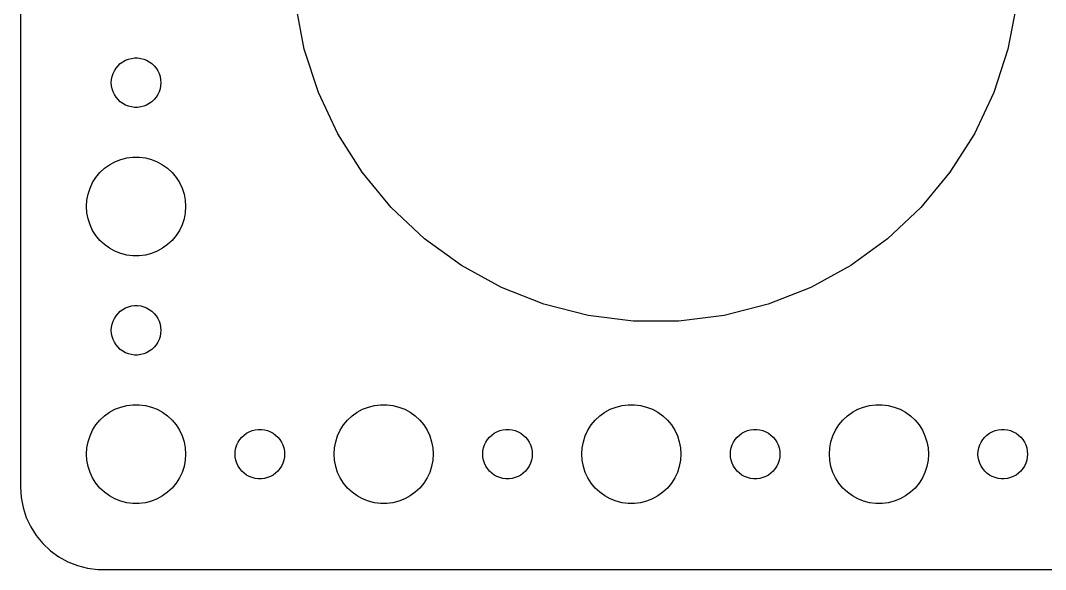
# Model space of a CAD drawing. Header units: metres. Extents: x -112 to 112, y -37 to 37.
# Drawn here: x -112 to -49.9, y -37 to -3.7 of the extents above; entities that cross this region are included whole.
import ezdxf

# ---------------------------------------------------------------- set-up
doc = ezdxf.new("R2010")
doc.units = ezdxf.units.M

msp = doc.modelspace()

# ---------------------------------------------------------------- linework, layer by layer
for p, q in [((-112, 32), (-112, -32)), ((-94.8088, -5.47118), (-95.3265, -2.75732)), ((-51.6735, -2.75732), (-52.1912, -5.47118)), ((-93.9551, -8.09874), (-94.8088, -5.47118)), ((-52.1912, -5.47118), (-53.0449, -8.09874)), ((-105.804, -6.23351), (-105.639, -6.14275)), ((-105.639, -6.14275), (-105.464, -6.07341)), ((-105.464, -6.07341), (-105.281, -6.02657)), ((-105.281, -6.02657), (-105.094, -6.00294)), ((-105.094, -6.00294), (-104.906, -6.00294)), ((-104.906, -6.00294), (-104.719, -6.02657)), ((-104.719, -6.02657), (-104.536, -6.07341)), ((-104.536, -6.07341), (-104.361, -6.14275)), ((-104.361, -6.14275), (-104.196, -6.23351)), ((-106.395, -6.9478), (-106.314, -6.77736)), ((-106.314, -6.77736), (-106.214, -6.61832)), ((-106.214, -6.61832), (-106.093, -6.47318)), ((-106.093, -6.47318), (-105.956, -6.34422)), ((-105.956, -6.34422), (-105.804, -6.23351)), ((-104.196, -6.23351), (-104.044, -6.34422)), ((-104.044, -6.34422), (-103.907, -6.47318)), ((-103.907, -6.47318), (-103.786, -6.61832)), ((-103.786, -6.61832), (-103.686, -6.77736)), ((-103.686, -6.77736), (-103.605, -6.9478)), ((-106.5, -7.5), (-106.488, -7.312)), ((-106.488, -7.312), (-106.453, -7.12695)), ((-106.453, -7.12695), (-106.395, -6.9478)), ((-103.605, -6.9478), (-103.547, -7.12695)), ((-103.547, -7.12695), (-103.512, -7.312)), ((-103.512, -7.312), (-103.5, -7.5)), ((-106.488, -7.68799), (-106.5, -7.5)), ((-106.453, -7.87303), (-106.488, -7.68799)), ((-106.395, -8.05219), (-106.453, -7.87303)), ((-106.314, -8.22263), (-106.395, -8.05219)), ((-103.605, -8.05219), (-103.686, -8.22263)), ((-103.547, -7.87303), (-103.605, -8.05219)), ((-103.512, -7.68799), (-103.547, -7.87303)), ((-103.5, -7.5), (-103.512, -7.68799)), ((-106.214, -8.38167), (-106.314, -8.22263)), ((-106.093, -8.52681), (-106.214, -8.38167)), ((-105.956, -8.65576), (-106.093, -8.52681)), ((-105.804, -8.76648), (-105.956, -8.65576)), ((-104.044, -8.65576), (-104.196, -8.76648)), ((-103.907, -8.52681), (-104.044, -8.65576)), ((-103.786, -8.38167), (-103.907, -8.52681)), ((-103.686, -8.22263), (-103.786, -8.38167)), ((-92.7787, -10.5986), (-93.9551, -8.09874)), ((-53.0449, -8.09874), (-54.2213, -10.5986)), ((-105.639, -8.85724), (-105.804, -8.76648)), ((-105.464, -8.92657), (-105.639, -8.85724)), ((-105.281, -8.97342), (-105.464, -8.92657)), ((-105.094, -8.99704), (-105.281, -8.97342)), ((-104.906, -8.99704), (-105.094, -8.99704)), ((-104.719, -8.97342), (-104.906, -8.99704)), ((-104.536, -8.92657), (-104.719, -8.97342)), ((-104.361, -8.85724), (-104.536, -8.92657)), ((-104.196, -8.76648), (-104.361, -8.85724)), ((-91.2984, -12.9313), (-92.7787, -10.5986)), ((-54.2213, -10.5986), (-55.7016, -12.9313)), ((-106.607, -12.467), (-106.277, -12.2855)), ((-106.277, -12.2855), (-105.927, -12.1468)), ((-105.927, -12.1468), (-105.562, -12.0531)), ((-105.562, -12.0531), (-105.188, -12.0059)), ((-105.188, -12.0059), (-104.812, -12.0059)), ((-104.812, -12.0059), (-104.438, -12.0531)), ((-104.438, -12.0531), (-104.073, -12.1468)), ((-104.073, -12.1468), (-103.723, -12.2855)), ((-103.723, -12.2855), (-103.393, -12.467)), ((-107.427, -13.2366), (-107.187, -12.9464)), ((-107.187, -12.9464), (-106.912, -12.6884)), ((-106.912, -12.6884), (-106.607, -12.467)), ((-103.393, -12.467), (-103.088, -12.6884)), ((-103.088, -12.6884), (-102.813, -12.9464)), ((-102.813, -12.9464), (-102.573, -13.2366)), ((-89.5373, -15.06), (-91.2984, -12.9313)), ((-55.7016, -12.9313), (-57.4627, -15.06)), ((-107.789, -13.8956), (-107.629, -13.5547)), ((-107.629, -13.5547), (-107.427, -13.2366)), ((-102.573, -13.2366), (-102.371, -13.5547)), ((-102.371, -13.5547), (-102.211, -13.8956)), ((-107.976, -14.624), (-107.906, -14.2539)), ((-107.906, -14.2539), (-107.789, -13.8956)), ((-102.211, -13.8956), (-102.094, -14.2539)), ((-102.094, -14.2539), (-102.024, -14.624)), ((-108, -15), (-107.976, -14.624)), ((-102.024, -14.624), (-102, -15)), ((-107.976, -15.376), (-108, -15)), ((-107.906, -15.7461), (-107.976, -15.376)), ((-102.024, -15.376), (-102.094, -15.7461)), ((-102, -15), (-102.024, -15.376)), ((-87.5233, -16.9513), (-89.5373, -15.06)), ((-57.4627, -15.06), (-59.4767, -16.9513)), ((-107.789, -16.1044), (-107.906, -15.7461)), ((-107.629, -16.4453), (-107.789, -16.1044)), ((-102.211, -16.1044), (-102.371, -16.4453)), ((-102.094, -15.7461), (-102.211, -16.1044)), ((-107.427, -16.7634), (-107.629, -16.4453)), ((-107.187, -17.0536), (-107.427, -16.7634)), ((-102.573, -16.7634), (-102.813, -17.0536)), ((-102.371, -16.4453), (-102.573, -16.7634)), ((-106.912, -17.3115), (-107.187, -17.0536)), ((-106.607, -17.533), (-106.912, -17.3115)), ((-103.088, -17.3115), (-103.393, -17.533)), ((-102.813, -17.0536), (-103.088, -17.3115)), ((-85.2882, -18.5752), (-87.5233, -16.9513)), ((-59.4767, -16.9513), (-61.7118, -18.5752)), ((-106.277, -17.7145), (-106.607, -17.533)), ((-105.927, -17.8532), (-106.277, -17.7145)), ((-105.562, -17.9469), (-105.927, -17.8532)), ((-105.188, -17.9941), (-105.562, -17.9469)), ((-104.812, -17.9941), (-105.188, -17.9941)), ((-104.438, -17.9469), (-104.812, -17.9941)), ((-104.073, -17.8532), (-104.438, -17.9469)), ((-103.723, -17.7145), (-104.073, -17.8532)), ((-103.393, -17.533), (-103.723, -17.7145)), ((-82.8671, -19.9062), (-85.2882, -18.5752)), ((-61.7118, -18.5752), (-64.1329, -19.9062)), ((-80.2984, -20.9232), (-82.8671, -19.9062)), ((-64.1329, -19.9062), (-66.7016, -20.9232)), ((-105.639, -21.1427), (-105.464, -21.0734)), ((-105.464, -21.0734), (-105.281, -21.0266)), ((-105.281, -21.0266), (-105.094, -21.003)), ((-105.094, -21.003), (-104.906, -21.003)), ((-104.906, -21.003), (-104.719, -21.0266)), ((-104.719, -21.0266), (-104.536, -21.0734)), ((-104.536, -21.0734), (-104.361, -21.1427)), ((-77.6224, -21.6103), (-80.2984, -20.9232)), ((-66.7016, -20.9232), (-69.3776, -21.6103)), ((-106.314, -21.7774), (-106.214, -21.6183)), ((-106.214, -21.6183), (-106.093, -21.4732)), ((-106.093, -21.4732), (-105.956, -21.3442)), ((-105.956, -21.3442), (-105.804, -21.2335)), ((-105.804, -21.2335), (-105.639, -21.1427)), ((-104.361, -21.1427), (-104.196, -21.2335)), ((-104.196, -21.2335), (-104.044, -21.3442)), ((-104.044, -21.3442), (-103.907, -21.4732)), ((-103.907, -21.4732), (-103.786, -21.6183)), ((-103.786, -21.6183), (-103.686, -21.7774)), ((-74.8814, -21.9566), (-77.6224, -21.6103)), ((-69.3776, -21.6103), (-72.1186, -21.9566)), ((-106.5, -22.5), (-106.488, -22.312)), ((-106.488, -22.312), (-106.453, -22.127)), ((-106.453, -22.127), (-106.395, -21.9478)), ((-106.395, -21.9478), (-106.314, -21.7774)), ((-103.686, -21.7774), (-103.605, -21.9478)), ((-103.605, -21.9478), (-103.547, -22.127)), ((-103.547, -22.127), (-103.512, -22.312)), ((-103.512, -22.312), (-103.5, -22.5)), ((-72.1186, -21.9566), (-74.8814, -21.9566)), ((-106.488, -22.688), (-106.5, -22.5)), ((-106.453, -22.873), (-106.488, -22.688)), ((-106.395, -23.0522), (-106.453, -22.873)), ((-103.547, -22.873), (-103.605, -23.0522)), ((-103.512, -22.688), (-103.547, -22.873)), ((-103.5, -22.5), (-103.512, -22.688)), ((-106.314, -23.2226), (-106.395, -23.0522)), ((-106.214, -23.3817), (-106.314, -23.2226)), ((-106.093, -23.5268), (-106.214, -23.3817)), ((-105.956, -23.6558), (-106.093, -23.5268)), ((-103.907, -23.5268), (-104.044, -23.6558)), ((-103.786, -23.3817), (-103.907, -23.5268)), ((-103.686, -23.2226), (-103.786, -23.3817)), ((-103.605, -23.0522), (-103.686, -23.2226)), ((-105.804, -23.7665), (-105.956, -23.6558)), ((-105.639, -23.8572), (-105.804, -23.7665)), ((-105.464, -23.9266), (-105.639, -23.8572)), ((-105.281, -23.9734), (-105.464, -23.9266)), ((-105.094, -23.997), (-105.281, -23.9734)), ((-104.906, -23.997), (-105.094, -23.997)), ((-104.719, -23.9734), (-104.906, -23.997)), ((-104.536, -23.9266), (-104.719, -23.9734)), ((-104.361, -23.8572), (-104.536, -23.9266)), ((-104.196, -23.7665), (-104.361, -23.8572)), ((-104.044, -23.6558), (-104.196, -23.7665)), ((-106.607, -27.467), (-106.277, -27.2855)), ((-106.277, -27.2855), (-105.927, -27.1468)), ((-105.927, -27.1468), (-105.562, -27.0531)), ((-105.562, -27.0531), (-105.188, -27.0059)), ((-105.188, -27.0059), (-104.812, -27.0059)), ((-104.812, -27.0059), (-104.438, -27.0531)), ((-104.438, -27.0531), (-104.073, -27.1468)), ((-104.073, -27.1468), (-103.723, -27.2855)), ((-103.723, -27.2855), (-103.393, -27.467)), ((-91.6075, -27.467), (-91.2773, -27.2855)), ((-91.2773, -27.2855), (-90.927, -27.1468)), ((-90.927, -27.1468), (-90.5621, -27.0531)), ((-90.5621, -27.0531), (-90.1884, -27.0059)), ((-90.1884, -27.0059), (-89.8116, -27.0059)), ((-89.8116, -27.0059), (-89.4379, -27.0531)), ((-89.4379, -27.0531), (-89.073, -27.1468)), ((-89.073, -27.1468), (-88.7227, -27.2855)), ((-88.7227, -27.2855), (-88.3925, -27.467)), ((-76.6075, -27.467), (-76.2773, -27.2855)), ((-76.2773, -27.2855), (-75.927, -27.1468)), ((-75.927, -27.1468), (-75.5621, -27.0531)), ((-75.5621, -27.0531), (-75.1884, -27.0059)), ((-75.1884, -27.0059), (-74.8116, -27.0059)), ((-74.8116, -27.0059), (-74.4379, -27.0531)), ((-74.4379, -27.0531), (-74.073, -27.1468)), ((-74.073, -27.1468), (-73.7227, -27.2855)), ((-73.7227, -27.2855), (-73.3925, -27.467)), ((-61.6075, -27.467), (-61.2773, -27.2855)), ((-61.2773, -27.2855), (-60.927, -27.1468)), ((-60.927, -27.1468), (-60.5621, -27.0531)), ((-60.5621, -27.0531), (-60.1884, -27.0059)), ((-60.1884, -27.0059), (-59.8116, -27.0059)), ((-59.8116, -27.0059), (-59.4379, -27.0531)), ((-59.4379, -27.0531), (-59.0729, -27.1468)), ((-59.0729, -27.1468), (-58.7227, -27.2855)), ((-58.7227, -27.2855), (-58.3925, -27.467)), ((-107.187, -27.9464), (-106.912, -27.6884)), ((-106.912, -27.6884), (-106.607, -27.467)), ((-103.393, -27.467), (-103.088, -27.6884)), ((-103.088, -27.6884), (-102.813, -27.9464)), ((-92.1869, -27.9464), (-91.9123, -27.6884)), ((-91.9123, -27.6884), (-91.6075, -27.467)), ((-88.3925, -27.467), (-88.0877, -27.6884)), ((-88.0877, -27.6884), (-87.8131, -27.9464)), ((-77.1869, -27.9464), (-76.9123, -27.6884)), ((-76.9123, -27.6884), (-76.6075, -27.467)), ((-73.3925, -27.467), (-73.0877, -27.6884)), ((-73.0877, -27.6884), (-72.8131, -27.9464)), ((-62.1869, -27.9464), (-61.9123, -27.6884)), ((-61.9123, -27.6884), (-61.6075, -27.467)), ((-58.3925, -27.467), (-58.0877, -27.6884)), ((-58.0877, -27.6884), (-57.8131, -27.9464)), ((-107.789, -28.8956), (-107.629, -28.5547)), ((-107.629, -28.5547), (-107.427, -28.2366)), ((-107.427, -28.2366), (-107.187, -27.9464)), ((-102.813, -27.9464), (-102.573, -28.2366)), ((-102.573, -28.2366), (-102.371, -28.5547)), ((-102.371, -28.5547), (-102.211, -28.8956)), ((-97.9635, -28.5734), (-97.7811, -28.5266)), ((-97.7811, -28.5266), (-97.5942, -28.503)), ((-97.5942, -28.503), (-97.4058, -28.503)), ((-97.4058, -28.503), (-97.2189, -28.5266)), ((-97.2189, -28.5266), (-97.0365, -28.5734)), ((-92.7893, -28.8956), (-92.6289, -28.5547)), ((-92.6289, -28.5547), (-92.427, -28.2366)), ((-92.427, -28.2366), (-92.1869, -27.9464)), ((-87.8131, -27.9464), (-87.573, -28.2366)), ((-87.573, -28.2366), (-87.3711, -28.5547)), ((-87.3711, -28.5547), (-87.2107, -28.8956)), ((-82.9635, -28.5734), (-82.7811, -28.5266)), ((-82.7811, -28.5266), (-82.5942, -28.503)), ((-82.5942, -28.503), (-82.4058, -28.503)), ((-82.4058, -28.503), (-82.2189, -28.5266)), ((-82.2189, -28.5266), (-82.0365, -28.5734)), ((-77.7893, -28.8956), (-77.6289, -28.5547)), ((-77.6289, -28.5547), (-77.427, -28.2366)), ((-77.427, -28.2366), (-77.1869, -27.9464)), ((-72.8131, -27.9464), (-72.573, -28.2366)), ((-72.573, -28.2366), (-72.3711, -28.5547)), ((-72.3711, -28.5547), (-72.2107, -28.8956)), ((-67.9635, -28.5734), (-67.7811, -28.5266)), ((-67.7811, -28.5266), (-67.5942, -28.503)), ((-67.5942, -28.503), (-67.4058, -28.503)), ((-67.4058, -28.503), (-67.2189, -28.5266)), ((-67.2189, -28.5266), (-67.0365, -28.5734)), ((-62.7893, -28.8956), (-62.6289, -28.5547)), ((-62.6289, -28.5547), (-62.427, -28.2366)), ((-62.427, -28.2366), (-62.1869, -27.9464)), ((-57.8131, -27.9464), (-57.5729, -28.2366)), ((-57.5729, -28.2366), (-57.3711, -28.5547)), ((-57.3711, -28.5547), (-57.2107, -28.8956)), ((-52.9635, -28.5734), (-52.7811, -28.5266)), ((-52.7811, -28.5266), (-52.5942, -28.503)), ((-52.5942, -28.503), (-52.4058, -28.503)), ((-52.4058, -28.503), (-52.2189, -28.5266)), ((-52.2189, -28.5266), (-52.0365, -28.5734)), ((-107.906, -29.2539), (-107.789, -28.8956)), ((-102.211, -28.8956), (-102.094, -29.2539)), ((-98.8145, -29.2774), (-98.7135, -29.1183)), ((-98.7135, -29.1183), (-98.5934, -28.9732)), ((-98.5934, -28.9732), (-98.4561, -28.8442)), ((-98.4561, -28.8442), (-98.3037, -28.7335)), ((-98.3037, -28.7335), (-98.1387, -28.6427)), ((-98.1387, -28.6427), (-97.9635, -28.5734)), ((-97.0365, -28.5734), (-96.8613, -28.6427)), ((-96.8613, -28.6427), (-96.6963, -28.7335)), ((-96.6963, -28.7335), (-96.5439, -28.8442)), ((-96.5439, -28.8442), (-96.4065, -28.9732)), ((-96.4065, -28.9732), (-96.2865, -29.1183)), ((-96.2865, -29.1183), (-96.1855, -29.2774)), ((-92.9057, -29.2539), (-92.7893, -28.8956)), ((-87.2107, -28.8956), (-87.0943, -29.2539)), ((-83.8145, -29.2774), (-83.7135, -29.1183)), ((-83.7135, -29.1183), (-83.5934, -28.9732)), ((-83.5934, -28.9732), (-83.4561, -28.8442)), ((-83.4561, -28.8442), (-83.3037, -28.7335)), ((-83.3037, -28.7335), (-83.1387, -28.6427)), ((-83.1387, -28.6427), (-82.9635, -28.5734)), ((-82.0365, -28.5734), (-81.8613, -28.6427)), ((-81.8613, -28.6427), (-81.6963, -28.7335)), ((-81.6963, -28.7335), (-81.5439, -28.8442)), ((-81.5439, -28.8442), (-81.4065, -28.9732)), ((-81.4065, -28.9732), (-81.2865, -29.1183)), ((-81.2865, -29.1183), (-81.1855, -29.2774)), ((-77.9057, -29.2539), (-77.7893, -28.8956)), ((-72.2107, -28.8956), (-72.0943, -29.2539)), ((-68.8145, -29.2774), (-68.7135, -29.1183)), ((-68.7135, -29.1183), (-68.5934, -28.9732)), ((-68.5934, -28.9732), (-68.4561, -28.8442)), ((-68.4561, -28.8442), (-68.3037, -28.7335)), ((-68.3037, -28.7335), (-68.1387, -28.6427)), ((-68.1387, -28.6427), (-67.9635, -28.5734)), ((-67.0365, -28.5734), (-66.8613, -28.6427)), ((-66.8613, -28.6427), (-66.6963, -28.7335)), ((-66.6963, -28.7335), (-66.5439, -28.8442)), ((-66.5439, -28.8442), (-66.4065, -28.9732)), ((-66.4065, -28.9732), (-66.2865, -29.1183)), ((-66.2865, -29.1183), (-66.1855, -29.2774)), ((-62.9057, -29.2539), (-62.7893, -28.8956)), ((-57.2107, -28.8956), (-57.0942, -29.2539)), ((-53.8145, -29.2774), (-53.7135, -29.1183)), ((-53.7135, -29.1183), (-53.5934, -28.9732)), ((-53.5934, -28.9732), (-53.4561, -28.8442)), ((-53.4561, -28.8442), (-53.3037, -28.7335)), ((-53.3037, -28.7335), (-53.1387, -28.6427)), ((-53.1387, -28.6427), (-52.9635, -28.5734)), ((-52.0365, -28.5734), (-51.8613, -28.6427)), ((-51.8613, -28.6427), (-51.6963, -28.7335)), ((-51.6963, -28.7335), (-51.5439, -28.8442)), ((-51.5439, -28.8442), (-51.4065, -28.9732)), ((-51.4065, -28.9732), (-51.2865, -29.1183)), ((-51.2865, -29.1183), (-51.1855, -29.2774)), ((-108, -30), (-107.976, -29.624)), ((-107.976, -29.624), (-107.906, -29.2539)), ((-102.094, -29.2539), (-102.024, -29.624)), ((-102.024, -29.624), (-102, -30)), ((-98.9882, -29.812), (-98.9529, -29.627)), ((-98.9529, -29.627), (-98.8947, -29.4478)), ((-98.8947, -29.4478), (-98.8145, -29.2774)), ((-96.1855, -29.2774), (-96.1053, -29.4478)), ((-96.1053, -29.4478), (-96.0471, -29.627)), ((-96.0471, -29.627), (-96.0118, -29.812)), ((-93, -30), (-92.9763, -29.624)), ((-92.9763, -29.624), (-92.9057, -29.2539)), ((-87.0943, -29.2539), (-87.0237, -29.624)), ((-87.0237, -29.624), (-87, -30)), ((-83.9882, -29.812), (-83.9529, -29.627)), ((-83.9529, -29.627), (-83.8947, -29.4478)), ((-83.8947, -29.4478), (-83.8145, -29.2774)), ((-81.1855, -29.2774), (-81.1053, -29.4478)), ((-81.1053, -29.4478), (-81.0471, -29.627)), ((-81.0471, -29.627), (-81.0118, -29.812)), ((-78, -30), (-77.9763, -29.624)), ((-77.9763, -29.624), (-77.9057, -29.2539)), ((-72.0943, -29.2539), (-72.0237, -29.624)), ((-72.0237, -29.624), (-72, -30)), ((-68.9882, -29.812), (-68.9529, -29.627)), ((-68.9529, -29.627), (-68.8947, -29.4478)), ((-68.8947, -29.4478), (-68.8145, -29.2774)), ((-66.1855, -29.2774), (-66.1053, -29.4478)), ((-66.1053, -29.4478), (-66.0471, -29.627)), ((-66.0471, -29.627), (-66.0118, -29.812)), ((-63, -30), (-62.9763, -29.624)), ((-62.9763, -29.624), (-62.9057, -29.2539)), ((-57.0942, -29.2539), (-57.0237, -29.624)), ((-57.0237, -29.624), (-57, -30)), ((-53.9882, -29.812), (-53.9529, -29.627)), ((-53.9529, -29.627), (-53.8947, -29.4478)), ((-53.8947, -29.4478), (-53.8145, -29.2774)), ((-51.1855, -29.2774), (-51.1053, -29.4478)), ((-51.1053, -29.4478), (-51.0471, -29.627)), ((-51.0471, -29.627), (-51.0118, -29.812)), ((-107.976, -30.376), (-108, -30)), ((-107.906, -30.7461), (-107.976, -30.376)), ((-102.024, -30.376), (-102.094, -30.7461)), ((-102, -30), (-102.024, -30.376)), ((-99, -30), (-98.9882, -29.812)), ((-98.9882, -30.188), (-99, -30)), ((-98.9529, -30.373), (-98.9882, -30.188)), ((-98.8947, -30.5522), (-98.9529, -30.373)), ((-96.0471, -30.373), (-96.1053, -30.5522)), ((-96.0118, -30.188), (-96.0471, -30.373)), ((-96.0118, -29.812), (-96, -30)), ((-96, -30), (-96.0118, -30.188)), ((-92.9763, -30.376), (-93, -30)), ((-92.9057, -30.7461), (-92.9763, -30.376)), ((-87.0237, -30.376), (-87.0943, -30.7461)), ((-87, -30), (-87.0237, -30.376)), ((-84, -30), (-83.9882, -29.812)), ((-83.9882, -30.188), (-84, -30)), ((-83.9529, -30.373), (-83.9882, -30.188)), ((-83.8947, -30.5522), (-83.9529, -30.373)), ((-81.0471, -30.373), (-81.1053, -30.5522)), ((-81.0118, -30.188), (-81.0471, -30.373)), ((-81.0118, -29.812), (-81, -30)), ((-81, -30), (-81.0118, -30.188)), ((-77.9763, -30.376), (-78, -30)), ((-77.9057, -30.7461), (-77.9763, -30.376)), ((-72.0237, -30.376), (-72.0943, -30.7461)), ((-72, -30), (-72.0237, -30.376)), ((-69, -30), (-68.9882, -29.812)), ((-68.9882, -30.188), (-69, -30)), ((-68.9529, -30.373), (-68.9882, -30.188)), ((-68.8947, -30.5522), (-68.9529, -30.373)), ((-66.0471, -30.373), (-66.1053, -30.5522)), ((-66.0118, -30.188), (-66.0471, -30.373)), ((-66.0118, -29.812), (-66, -30)), ((-66, -30), (-66.0118, -30.188)), ((-62.9763, -30.376), (-63, -30)), ((-62.9057, -30.7461), (-62.9763, -30.376)), ((-57.0237, -30.376), (-57.0942, -30.7461)), ((-57, -30), (-57.0237, -30.376)), ((-54, -30), (-53.9882, -29.812)), ((-53.9882, -30.188), (-54, -30)), ((-53.9529, -30.373), (-53.9882, -30.188)), ((-53.8947, -30.5522), (-53.9529, -30.373)), ((-51.0471, -30.373), (-51.1053, -30.5522)), ((-51.0118, -30.188), (-51.0471, -30.373)), ((-51.0118, -29.812), (-51, -30)), ((-51, -30), (-51.0118, -30.188)), ((-107.789, -31.1044), (-107.906, -30.7461)), ((-102.094, -30.7461), (-102.211, -31.1044)), ((-98.8145, -30.7226), (-98.8947, -30.5522)), ((-98.7135, -30.8817), (-98.8145, -30.7226)), ((-98.5934, -31.0268), (-98.7135, -30.8817)), ((-98.4561, -31.1558), (-98.5934, -31.0268)), ((-96.4065, -31.0268), (-96.5439, -31.1558)), ((-96.2865, -30.8817), (-96.4065, -31.0268)), ((-96.1855, -30.7226), (-96.2865, -30.8817)), ((-96.1053, -30.5522), (-96.1855, -30.7226)), ((-92.7893, -31.1044), (-92.9057, -30.7461)), ((-87.0943, -30.7461), (-87.2107, -31.1044)), ((-83.8145, -30.7226), (-83.8947, -30.5522)), ((-83.7135, -30.8817), (-83.8145, -30.7226)), ((-83.5934, -31.0268), (-83.7135, -30.8817)), ((-83.4561, -31.1558), (-83.5934, -31.0268)), ((-81.4065, -31.0268), (-81.5439, -31.1558)), ((-81.2865, -30.8817), (-81.4065, -31.0268)), ((-81.1855, -30.7226), (-81.2865, -30.8817)), ((-81.1053, -30.5522), (-81.1855, -30.7226)), ((-77.7893, -31.1044), (-77.9057, -30.7461)), ((-72.0943, -30.7461), (-72.2107, -31.1044)), ((-68.8145, -30.7226), (-68.8947, -30.5522)), ((-68.7135, -30.8817), (-68.8145, -30.7226)), ((-68.5934, -31.0268), (-68.7135, -30.8817)), ((-68.4561, -31.1558), (-68.5934, -31.0268)), ((-66.4065, -31.0268), (-66.5439, -31.1558)), ((-66.2865, -30.8817), (-66.4065, -31.0268)), ((-66.1855, -30.7226), (-66.2865, -30.8817)), ((-66.1053, -30.5522), (-66.1855, -30.7226)), ((-62.7893, -31.1044), (-62.9057, -30.7461)), ((-57.0942, -30.7461), (-57.2107, -31.1044)), ((-53.8145, -30.7226), (-53.8947, -30.5522)), ((-53.7135, -30.8817), (-53.8145, -30.7226)), ((-53.5934, -31.0268), (-53.7135, -30.8817)), ((-53.4561, -31.1558), (-53.5934, -31.0268)), ((-51.4065, -31.0268), (-51.5439, -31.1558)), ((-51.2865, -30.8817), (-51.4065, -31.0268)), ((-51.1855, -30.7226), (-51.2865, -30.8817)), ((-51.1053, -30.5522), (-51.1855, -30.7226)), ((-107.629, -31.4453), (-107.789, -31.1044)), ((-107.427, -31.7634), (-107.629, -31.4453)), ((-102.371, -31.4453), (-102.573, -31.7634)), ((-102.211, -31.1044), (-102.371, -31.4453)), ((-98.3037, -31.2665), (-98.4561, -31.1558)), ((-98.1387, -31.3572), (-98.3037, -31.2665)), ((-97.9635, -31.4266), (-98.1387, -31.3572)), ((-97.7811, -31.4734), (-97.9635, -31.4266)), ((-97.5942, -31.497), (-97.7811, -31.4734)), ((-97.4058, -31.497), (-97.5942, -31.497)), ((-97.2189, -31.4734), (-97.4058, -31.497)), ((-97.0365, -31.4266), (-97.2189, -31.4734)), ((-96.8613, -31.3572), (-97.0365, -31.4266)), ((-96.6963, -31.2665), (-96.8613, -31.3572)), ((-96.5439, -31.1558), (-96.6963, -31.2665)), ((-92.6289, -31.4453), (-92.7893, -31.1044)), ((-92.427, -31.7634), (-92.6289, -31.4453)), ((-87.3711, -31.4453), (-87.573, -31.7634)), ((-87.2107, -31.1044), (-87.3711, -31.4453)), ((-83.3037, -31.2665), (-83.4561, -31.1558)), ((-83.1387, -31.3572), (-83.3037, -31.2665)), ((-82.9635, -31.4266), (-83.1387, -31.3572)), ((-82.7811, -31.4734), (-82.9635, -31.4266)), ((-82.5942, -31.497), (-82.7811, -31.4734)), ((-82.4058, -31.497), (-82.5942, -31.497)), ((-82.2189, -31.4734), (-82.4058, -31.497)), ((-82.0365, -31.4266), (-82.2189, -31.4734)), ((-81.8613, -31.3572), (-82.0365, -31.4266)), ((-81.6963, -31.2665), (-81.8613, -31.3572)), ((-81.5439, -31.1558), (-81.6963, -31.2665)), ((-77.6289, -31.4453), (-77.7893, -31.1044)), ((-77.427, -31.7634), (-77.6289, -31.4453)), ((-72.3711, -31.4453), (-72.573, -31.7634)), ((-72.2107, -31.1044), (-72.3711, -31.4453)), ((-68.3037, -31.2665), (-68.4561, -31.1558)), ((-68.1387, -31.3572), (-68.3037, -31.2665)), ((-67.9635, -31.4266), (-68.1387, -31.3572)), ((-67.7811, -31.4734), (-67.9635, -31.4266)), ((-67.5942, -31.497), (-67.7811, -31.4734)), ((-67.4058, -31.497), (-67.5942, -31.497)), ((-67.2189, -31.4734), (-67.4058, -31.497)), ((-67.0365, -31.4266), (-67.2189, -31.4734)), ((-66.8613, -31.3572), (-67.0365, -31.4266)), ((-66.6963, -31.2665), (-66.8613, -31.3572)), ((-66.5439, -31.1558), (-66.6963, -31.2665)), ((-62.6289, -31.4453), (-62.7893, -31.1044)), ((-62.427, -31.7634), (-62.6289, -31.4453)), ((-57.3711, -31.4453), (-57.5729, -31.7634)), ((-57.2107, -31.1044), (-57.3711, -31.4453)), ((-53.3037, -31.2665), (-53.4561, -31.1558)), ((-53.1387, -31.3572), (-53.3037, -31.2665)), ((-52.9635, -31.4266), (-53.1387, -31.3572)), ((-52.7811, -31.4734), (-52.9635, -31.4266)), ((-52.5942, -31.497), (-52.7811, -31.4734)), ((-52.4058, -31.497), (-52.5942, -31.497)), ((-52.2189, -31.4734), (-52.4058, -31.497)), ((-52.0365, -31.4266), (-52.2189, -31.4734)), ((-51.8613, -31.3572), (-52.0365, -31.4266)), ((-51.6963, -31.2665), (-51.8613, -31.3572)), ((-51.5439, -31.1558), (-51.6963, -31.2665)), ((-112, -32), (-111.961, -32.6267)), ((-107.187, -32.0536), (-107.427, -31.7634)), ((-106.912, -32.3115), (-107.187, -32.0536)), ((-102.813, -32.0536), (-103.088, -32.3115)), ((-102.573, -31.7634), (-102.813, -32.0536)), ((-92.1869, -32.0536), (-92.427, -31.7634)), ((-91.9123, -32.3115), (-92.1869, -32.0536)), ((-87.8131, -32.0536), (-88.0877, -32.3115)), ((-87.573, -31.7634), (-87.8131, -32.0536)), ((-77.1869, -32.0536), (-77.427, -31.7634)), ((-76.9123, -32.3115), (-77.1869, -32.0536)), ((-72.8131, -32.0536), (-73.0877, -32.3115)), ((-72.573, -31.7634), (-72.8131, -32.0536)), ((-62.1869, -32.0536), (-62.427, -31.7634)), ((-61.9123, -32.3115), (-62.1869, -32.0536)), ((-57.8131, -32.0536), (-58.0877, -32.3115)), ((-57.5729, -31.7634), (-57.8131, -32.0536)), ((-111.961, -32.6267), (-111.843, -33.2434)), ((-106.607, -32.533), (-106.912, -32.3115)), ((-106.277, -32.7145), (-106.607, -32.533)), ((-105.927, -32.8532), (-106.277, -32.7145)), ((-105.562, -32.9469), (-105.927, -32.8532)), ((-104.073, -32.8532), (-104.438, -32.9469)), ((-103.723, -32.7145), (-104.073, -32.8532)), ((-103.393, -32.533), (-103.723, -32.7145)), ((-103.088, -32.3115), (-103.393, -32.533)), ((-91.6075, -32.533), (-91.9123, -32.3115)), ((-91.2773, -32.7145), (-91.6075, -32.533)), ((-90.927, -32.8532), (-91.2773, -32.7145)), ((-90.5621, -32.9469), (-90.927, -32.8532)), ((-89.073, -32.8532), (-89.4379, -32.9469)), ((-88.7227, -32.7145), (-89.073, -32.8532)), ((-88.3925, -32.533), (-88.7227, -32.7145)), ((-88.0877, -32.3115), (-88.3925, -32.533)), ((-76.6075, -32.533), (-76.9123, -32.3115)), ((-76.2773, -32.7145), (-76.6075, -32.533)), ((-75.927, -32.8532), (-76.2773, -32.7145)), ((-75.5621, -32.9469), (-75.927, -32.8532)), ((-74.073, -32.8532), (-74.4379, -32.9469)), ((-73.7227, -32.7145), (-74.073, -32.8532)), ((-73.3925, -32.533), (-73.7227, -32.7145)), ((-73.0877, -32.3115), (-73.3925, -32.533)), ((-61.6075, -32.533), (-61.9123, -32.3115)), ((-61.2773, -32.7145), (-61.6075, -32.533)), ((-60.927, -32.8532), (-61.2773, -32.7145)), ((-60.5621, -32.9469), (-60.927, -32.8532)), ((-59.0729, -32.8532), (-59.4379, -32.9469)), ((-58.7227, -32.7145), (-59.0729, -32.8532)), ((-58.3925, -32.533), (-58.7227, -32.7145)), ((-58.0877, -32.3115), (-58.3925, -32.533)), ((-111.843, -33.2434), (-111.649, -33.8406)), ((-105.188, -32.9941), (-105.562, -32.9469)), ((-104.812, -32.9941), (-105.188, -32.9941)), ((-104.438, -32.9469), (-104.812, -32.9941)), ((-90.1884, -32.9941), (-90.5621, -32.9469)), ((-89.8116, -32.9941), (-90.1884, -32.9941)), ((-89.4379, -32.9469), (-89.8116, -32.9941)), ((-75.1884, -32.9941), (-75.5621, -32.9469)), ((-74.8116, -32.9941), (-75.1884, -32.9941)), ((-74.4379, -32.9469), (-74.8116, -32.9941)), ((-60.1884, -32.9941), (-60.5621, -32.9469)), ((-59.8116, -32.9941), (-60.1884, -32.9941)), ((-59.4379, -32.9469), (-59.8116, -32.9941)), ((-111.649, -33.8406), (-111.382, -34.4088)), ((-111.382, -34.4088), (-111.045, -34.9389)), ((-111.045, -34.9389), (-110.645, -35.4227)), ((-110.645, -35.4227), (-110.187, -35.8526)), ((-110.187, -35.8526), (-109.679, -36.2216)), ((-109.679, -36.2216), (-109.129, -36.5241)), ((-109.129, -36.5241), (-108.545, -36.7553)), ((-108.545, -36.7553), (-107.937, -36.9114)), ((-107.937, -36.9114), (-107.314, -36.9901)), ((-107.314, -36.9901), (107.314, -36.9901))]:
    msp.add_line(p, q)

doc.saveas('drawing.dxf')
